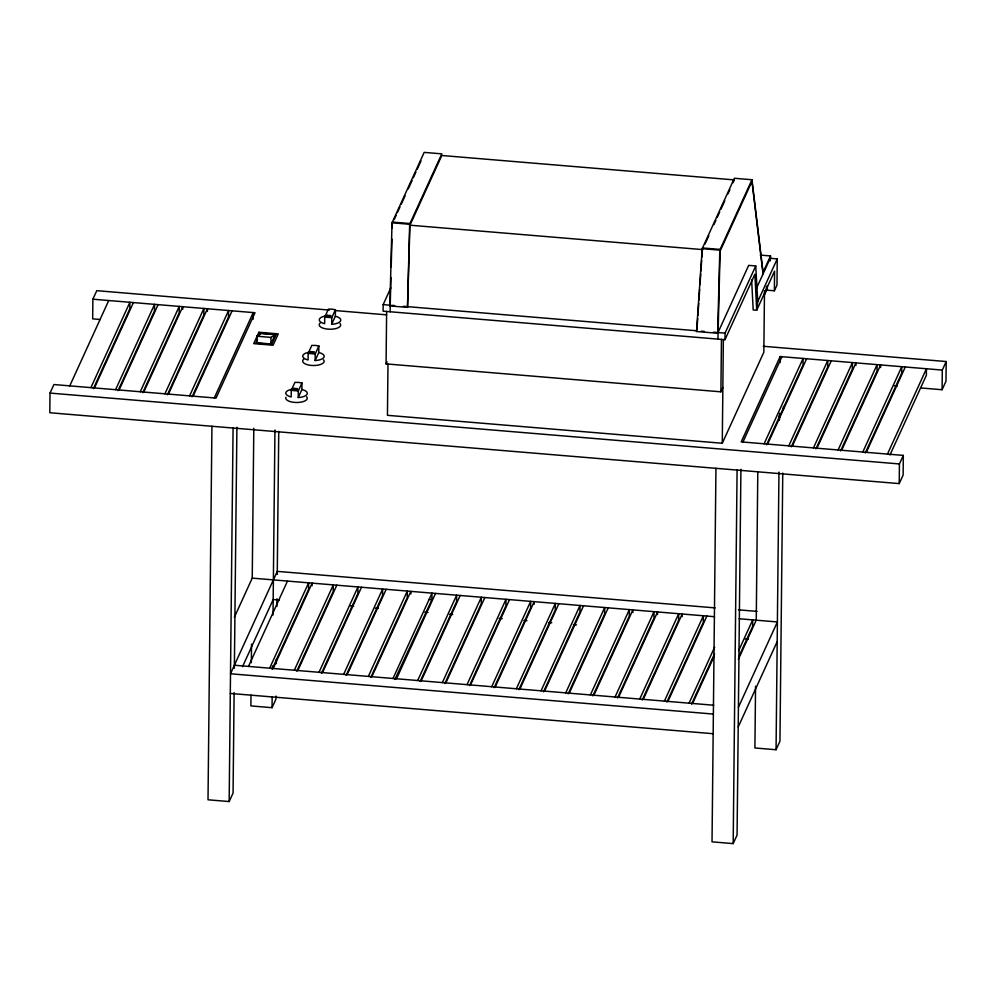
<?xml version="1.0" encoding="UTF-8"?>
<svg xmlns="http://www.w3.org/2000/svg" width="996" height="996" viewBox="0 0 996 996"><rect width="100%" height="100%" fill="white"/><g stroke="black" fill="none" stroke-linecap="round" stroke-linejoin="round"><path stroke-width="1.49" d="M100.397 319.504L92.678 318.857L92.877 299.198L255.013 312.732L216.032 398.076L53.909 384.543L50.012 393.084L49.8 412.742L899.226 483.608L903.123 475.08L903.322 455.409L741.198 441.888L780.167 356.543L942.303 370.076L946.2 361.536L763.297 346.272M182.729 309.32L182.754 306.693L143.785 392.038M207.405 311.375L207.429 308.76L168.449 394.105M211.936 426.263L208.015 799.8L229.167 801.556L233.064 793.028L234.11 692.618M229.167 801.556L233.076 428.031M234.371 668.266L236.899 427.272M253.183 319.131L253.245 312.582L214.277 397.927M251.004 695.108L250.892 705.915L272.045 707.683L275.942 699.155L275.967 696.055M251.341 662.664L251.54 644.138M234.346 617.308L252.237 578.128L253.806 428.255M256.906 336.225L256.831 342.786L270.937 343.956L275.157 334.706L261.064 333.536L256.906 336.225L270.999 337.407L275.157 334.706M270.937 343.956L270.999 337.407M272.045 707.683L272.157 696.876M272.443 669.063L272.481 665.975M273.016 615.005L274.946 430.023M276.315 663.622L276.365 658.991M276.913 606.464L276.988 598.745M277.249 574.381L278.743 431.38M301.9 389.523L303.519 389.971A10.757 4.357 0.6 0 1 300.145 397.367L298.252 397.504L301.9 389.523L301.962 382.974L298.563 382.402L294.916 382.389L291.268 390.37L291.206 396.918L289.575 396.483A10.757 4.357 0.6 0 1 292.949 389.087M298.252 397.504L298.314 390.955L301.962 382.974M318.782 352.547L320.413 352.982A10.757 4.357 0.6 0 1 317.039 360.378L315.147 360.527L318.782 352.547L318.857 345.998L315.458 345.425L311.81 345.4L308.162 353.381L308.088 359.942L306.469 359.494A10.757 4.357 0.6 0 1 309.843 352.111M312.122 585.748L312.146 583.133L273.178 668.478M315.147 360.527L315.209 353.978L318.857 345.998M335.353 316.28L336.984 316.716A10.757 4.357 0.6 0 1 333.598 324.111L331.705 324.26L335.353 316.28L335.415 309.719L332.017 309.146L328.369 309.134L324.721 317.114L324.659 323.663L323.028 323.227A10.757 4.357 0.6 0 1 326.402 315.832M331.705 324.26L331.78 317.699L335.415 309.719M390.83 287.819L383.161 304.614L383.099 311.175L724.976 339.698L754.868 274.261L756.711 310.242L753.188 309.955L751.644 279.963M722.859 387.556L720.905 391.826L386.075 363.889L386.622 311.462M387.979 364.262L387.444 415.32L722.274 443.257L763.845 352.223L764.492 290.67M390.146 311.76L390.22 305.212L383.161 304.614M717.929 339.101L720.145 249.436L702.516 247.967L702.504 249.598L409.966 225.196L409.979 223.552L392.349 222.083L392.212 228.333M410.813 593.99L410.838 591.363L371.857 676.707M394.939 679.384L431.915 599.679L431.99 593.13L393.009 678.475M534.167 604.273L534.192 601.659L495.224 687.003M632.858 612.515L632.883 609.888L593.902 695.233M657.534 614.569L657.559 611.955L618.578 697.287M682.198 616.624L682.235 614.009L643.254 699.354M715.95 468.319L712.028 841.844L733.181 843.612L737.077 835.084L740.912 469.328M720.905 391.826L721.453 339.399M722.274 443.257L723.357 339.76M724.976 339.698L725.051 333.137L755.727 265.969L748.681 265.372L717.68 333.262L696.528 331.506L702.192 248.676L734.351 178.259L751.968 179.741L763.061 272.306L770.531 255.947L760.247 255.088M733.181 843.612L737.09 470.087M755.553 686.182L754.906 747.971L776.058 749.739L779.955 741.198L782.756 473.063M757.794 471.855L756.25 620.184L738.36 659.352M766.447 286.412L766.397 290.62L764.455 294.891M767.368 285.665L767.318 290.197L774.365 290.782L776.967 285.093L777.241 258.885L770.194 258.3L756.25 288.803M770.157 260.915L770.207 256.657M770.506 259.047L770.531 255.947M774.365 290.782L774.577 271.124L756.711 310.242L757.757 301.551L755.727 265.969M779.183 420.237L779.233 415.593M776.058 749.739L778.959 472.079M779.507 419.528L779.582 413.34M780.105 362.594L780.167 356.543M783.429 409.518L783.454 406.418M855.925 365.482L855.95 362.868L816.969 448.212M880.601 367.549L880.626 364.922L841.645 450.267M899.226 483.608L899.425 463.949L903.322 455.409M920.478 387.93L942.092 389.735L942.303 370.076M946.2 361.536L945.988 381.194L942.092 389.735M389.897 305.921L392.026 222.793L424.184 152.388L441.813 153.857L409.655 224.262L407.513 307.391L389.897 305.921L390.22 305.212M390.258 303.668L390.93 277.535M391.216 266.766L391.938 239.102M409.979 223.552L407.513 307.391M717.68 333.262L719.809 250.145L751.968 179.741M696.963 329.253L697.698 318.521M697.897 315.446L698.744 303.182M698.955 300.107L699.69 289.375M700.001 284.769L700.736 274.037M700.947 270.974L701.682 260.23M701.894 257.167L702.516 247.967M92.877 299.198L96.774 290.67L329.29 310.067M69.77 385.863L108.738 300.518M90.91 387.631L129.891 302.286L129.816 308.847L93.4 388.589M94.433 387.93L133.414 302.585M115.586 389.685L154.567 304.353L154.492 310.901L118.076 390.644M119.109 389.984L158.09 304.639M140.262 391.752L179.23 306.407L179.168 312.956L142.739 392.71M164.925 393.806L203.906 308.461L203.831 315.022L167.415 394.765M189.601 395.86L228.582 310.528L228.507 317.077L192.091 396.819M193.124 396.159L232.105 310.814M257.503 339.325L255.798 343.06L271.647 344.392L276.203 334.432L260.342 333.112L259.197 335.59M394.242 219.543L396.159 215.36M397.429 212.571L399.981 206.994M401.251 204.205L405.073 195.839M408.248 188.879L412.07 180.513M413.352 177.724L415.892 172.146M417.162 169.357L420.984 160.991M409.966 225.196L441.788 155.501L734.326 179.903L733.056 182.691M242.501 666.71L273.178 599.555L279.366 600.078M386.075 363.889L387.046 361.76M248.502 666.411L287.483 581.079M269.642 668.179L308.623 582.834L308.561 589.395L272.132 669.138M294.318 670.233L333.299 584.901L333.224 591.45L296.808 671.192M297.841 670.532L336.822 585.187M318.994 672.3L357.975 586.955L357.9 593.504L321.484 673.259M322.517 672.586L361.498 587.254M343.657 674.354L382.638 589.01L382.576 595.571L346.147 675.313M347.193 674.653L386.162 589.308M368.333 676.421L407.314 591.076L407.24 597.625L370.823 677.367M396.533 678.762L435.513 593.429M417.685 680.529L456.654 595.185L456.591 601.746L420.163 681.488M421.208 680.828L460.177 595.484M442.349 682.596L481.329 597.251L481.255 603.8L444.839 683.542M445.872 682.883L484.853 597.538M467.024 684.65L506.005 599.306L505.931 605.854L469.514 685.609M470.548 684.937L509.529 599.604M491.7 686.705L530.669 601.36L530.607 607.921L494.178 687.663M705.043 244.02L708.866 235.666M713.958 224.511L715.875 220.328M717.145 217.539L719.685 211.961M720.967 209.172L724.777 200.806M727.964 193.846L729.881 189.663M516.364 688.771L555.345 603.427L555.27 609.975L518.854 689.718M519.887 689.058L558.868 603.713M720.12 251.067L751.955 181.372L763.048 273.937M696.528 331.506L696.851 330.784L403.43 306.307M541.04 690.826L580.021 605.481L579.946 612.03L543.53 691.784M544.563 691.112L583.544 605.78M565.716 692.88L604.684 607.535L604.622 614.096L568.193 693.838M569.239 693.179L608.207 607.834M757.757 301.551L777.241 258.885M590.379 694.947L629.36 609.602L629.298 616.151L592.869 695.893M615.055 697.001L654.036 611.656L653.961 618.205L617.545 697.959M742.954 442.037L781.935 356.693M639.731 699.055L678.699 613.71L678.637 620.271L642.221 700.014M764.106 443.793L803.087 358.46L803.013 365.009L766.596 444.751M767.63 444.091L806.611 358.747M664.394 701.122L703.375 615.777L703.313 622.326L666.884 702.068M667.93 701.408L706.899 616.063M788.782 445.859L827.751 360.515L827.688 367.063L791.26 446.818M792.306 446.146L831.274 360.801M689.07 703.176L714.63 647.213M691.56 704.135L714.568 653.762M692.593 703.475L714.319 655.903M813.446 447.914L852.427 362.569L852.352 369.13L815.936 448.872M738.659 650.674L752.715 619.885L752.652 626.447L738.596 657.223M838.122 449.968L877.103 364.636L877.028 371.184L840.612 450.927M738.41 707.297L777.39 621.952L739.132 618.753M862.797 452.035L901.766 366.69L901.704 373.239L865.275 452.993M738.21 726.956L777.191 641.611M866.321 452.321L905.289 366.989M887.461 454.089L926.442 368.744L926.367 375.305L889.951 455.048M331.78 317.699L324.721 317.114M315.209 353.978L308.162 353.381M298.314 390.955L291.268 390.37M392.026 222.793L409.655 224.262M702.192 248.676L719.809 250.145M391.689 305.324L394.615 305.573M701.383 331.17L704.409 331.419M713.472 332.178L716.485 332.427M718.004 332.552L725.051 333.137M335.49 310.578L386.635 314.848M894.234 385.738L897.321 386M50.012 393.084L899.425 463.949M715.265 607.909L277.274 571.368L230.499 673.769L713.373 714.057M738.472 609.838L757.047 611.395M252.237 578.128L714.456 616.698M428.89 599.43L431.915 599.679M350.555 606.016L353.655 606.265M375.318 608.083L378.418 608.332M424.844 612.216L427.944 612.465M449.607 614.271L452.694 614.532M499.133 618.404L502.221 618.665M523.896 620.471L526.984 620.732M548.659 622.537L551.747 622.799M573.422 624.604L576.51 624.865M745.207 638.934L748.307 639.195M234.396 665.241L713.746 705.23M230.3 693.44L713.161 733.716M323.513 359.793A10.757 4.357 0.6 0 1 312.831 365.507A10.757 4.357 0.6 0 1 303.68 359.207M340.084 323.513A10.757 4.357 0.6 0 1 329.402 329.228A10.757 4.357 0.6 0 1 320.239 322.928M306.631 396.769A10.757 4.357 0.6 0 1 297.356 402.496A10.757 4.357 0.6 0 1 285.927 397.255M258.898 332.253L253.706 343.632L273.091 345.239L278.282 333.872L258.898 332.253M294.007 388.378L293.359 389.81L296.883 390.096L297.53 388.677L294.007 388.378M310.814 351.588L310.167 353.007L313.69 353.294L314.338 351.874L310.814 351.588M327.385 315.309L326.738 316.728L330.261 317.027L330.909 315.595L327.385 315.309"/></g></svg>
